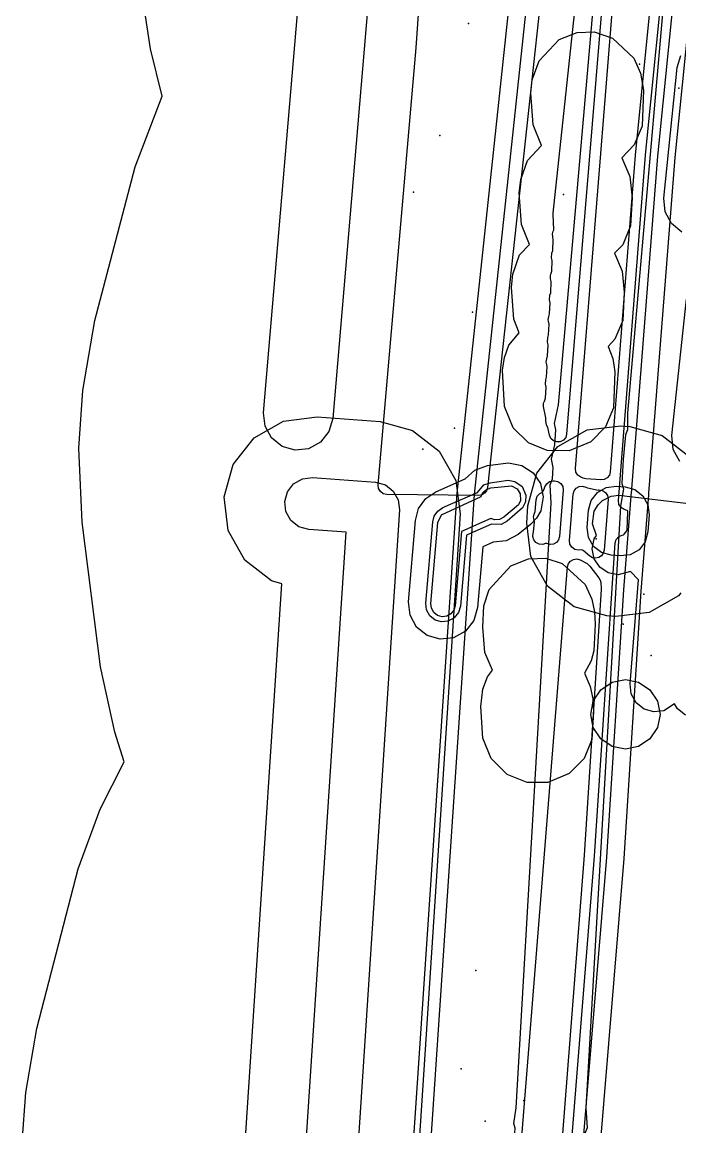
# Model space of a CAD drawing. Header units: metres. Extents: x 8738 to 9560, y -8972 to -7699.
# Drawn here: x 8837.1 to 8875, y -8347.4 to -8283.7 of the extents above; entities that cross this region are included whole.
import ezdxf

# ---------------------------------------------------------------- set-up
doc = ezdxf.new("R2010")
doc.units = ezdxf.units.M
for name, color, linetype in [('AI_GREENING_EXCLUSIONS', 1, 'Continuous'), ('AI_GREENING_LAWN', 82, 'Continuous'), ('AI_GREENING_REJECTED', 6, 'Continuous')]:
    doc.layers.add(name, color=color, linetype=linetype)

msp = doc.modelspace()

# ---------------------------------------------------------------- linework, layer by layer
at = {"layer": 'AI_GREENING_EXCLUSIONS'}
for points in [[(8859.725, -8202.661), (8859.94, -8201.911), (8860.425, -8201.3), (8861.108, -8200.921), (8861.883, -8200.832), (8862.633, -8201.047), (8863.244, -8201.532), (8863.623, -8202.215), (8863.712, -8202.99), (8859.816, -8250.17), (8855.015, -8306.59), (8854.799, -8307.339), (8854.312, -8307.949), (8853.628, -8308.326), (8852.853, -8308.413), (8852.103, -8308.196), (8851.493, -8307.709), (8851.116, -8307.026), (8851.03, -8306.25), (8855.83, -8249.833), (8859.725, -8202.661)], [(8859.725, -8202.661), (8859.94, -8201.911), (8860.425, -8201.3), (8861.108, -8200.921), (8861.883, -8200.832), (8862.633, -8201.047), (8863.244, -8201.532), (8863.623, -8202.215), (8863.712, -8202.99), (8859.816, -8250.17), (8855.015, -8306.59), (8854.799, -8307.339), (8854.312, -8307.949), (8853.628, -8308.326), (8852.853, -8308.413), (8852.103, -8308.196), (8851.493, -8307.709), (8851.116, -8307.026), (8851.03, -8306.25), (8855.83, -8249.833), (8859.725, -8202.661)], [(8865.402, -8298.257), (8865.791, -8297.159), (8866.367, -8296.552), (8865.903, -8295.401), (8865.775, -8293.582), (8865.855, -8292.807), (8866.243, -8291.709), (8867.06, -8290.849), (8866.57, -8289.653), (8866.442, -8287.835), (8866.522, -8287.059), (8866.91, -8285.962), (8868.071, -8284.74), (8869.101, -8284.333), (8870.095, -8284.306), (8871.145, -8284.658), (8872.369, -8285.816), (8872.754, -8286.672), (8872.937, -8287.662), (8872.855, -8289.735), (8872.402, -8290.819), (8871.69, -8291.552), (8872.148, -8292.639), (8872.282, -8293.856), (8872.188, -8295.483), (8871.735, -8296.566), (8871.271, -8297.051), (8871.696, -8298.089), (8871.829, -8299.306), (8871.735, -8300.932), (8871.282, -8302.016), (8870.893, -8302.427), (8871.158, -8303.13), (8871.28, -8303.9), (8871.198, -8305.973), (8870.744, -8307.057), (8869.889, -8307.934), (8868.657, -8308.448), (8867.388, -8308.432), (8866.305, -8307.979), (8865.428, -8307.123), (8864.913, -8305.891), (8864.797, -8303.802), (8864.914, -8303.075), (8865.175, -8302.351), (8865.77, -8301.656), (8865.45, -8300.851), (8865.322, -8299.032), (8865.402, -8298.257)], [(8867.159, -8311.094), (8867.008, -8311.905), (8866.763, -8312.336), (8866.428, -8312.687), (8865.705, -8313.279), (8865.017, -8313.646), (8864.269, -8313.72), (8863.67, -8313.984), (8863.372, -8317.484), (8863.155, -8318.234), (8862.668, -8318.844), (8861.985, -8319.221), (8861.21, -8319.308), (8860.46, -8319.091), (8859.85, -8318.604), (8859.473, -8317.921), (8859.386, -8317.145), (8859.784, -8312.464), (8859.969, -8311.778), (8860.381, -8311.201), (8860.97, -8310.803), (8862.653, -8310.06), (8863.212, -8309.557), (8863.947, -8309.296), (8865.16, -8309.14), (8865.925, -8309.292), (8866.574, -8309.726), (8866.99, -8310.332), (8867.159, -8311.094)], [(8865.962, -8311.738), (8865.071, -8312.506), (8864.727, -8312.689), (8864.162, -8312.673), (8862.723, -8313.309), (8862.375, -8317.4), (8862.267, -8317.774), (8862.024, -8318.079), (8861.682, -8318.268), (8861.294, -8318.311), (8860.919, -8318.203), (8860.615, -8317.959), (8860.426, -8317.618), (8860.383, -8317.23), (8860.781, -8312.548), (8860.873, -8312.206), (8861.079, -8311.917), (8861.373, -8311.718), (8863.355, -8310.844), (8863.724, -8310.416), (8864.091, -8310.285), (8865.137, -8310.14), (8865.521, -8310.208), (8865.933, -8310.506), (8866.15, -8310.996), (8866.129, -8311.385), (8865.962, -8311.738)], [(8865.721, -8311.558), (8864.881, -8312.274), (8864.64, -8312.402), (8864.369, -8312.429), (8864.135, -8312.358), (8862.44, -8313.106), (8862.077, -8317.374), (8862.001, -8317.637), (8861.83, -8317.85), (8861.591, -8317.982), (8861.32, -8318.012), (8861.057, -8317.936), (8860.844, -8317.766), (8860.712, -8317.527), (8860.682, -8317.255), (8861.08, -8312.574), (8861.289, -8312.132), (8863.569, -8311.077), (8863.675, -8310.856), (8863.877, -8310.673), (8864.135, -8310.582), (8865.332, -8310.461), (8865.643, -8310.634), (8865.83, -8310.937), (8865.839, -8311.312), (8865.721, -8311.558)], [(8873.192, -8311.554), (8873.264, -8312.135), (8873.191, -8313.123), (8873.035, -8313.685), (8872.676, -8314.147), (8872.167, -8314.436), (8871.586, -8314.508), (8871.077, -8314.471), (8870.515, -8314.315), (8870.053, -8313.956), (8869.764, -8313.447), (8869.692, -8312.866), (8869.765, -8311.878), (8869.921, -8311.316), (8870.282, -8310.853), (8870.789, -8310.565), (8871.37, -8310.493), (8871.879, -8310.53), (8872.441, -8310.686), (8872.903, -8311.045), (8873.192, -8311.554)], [(8863.662, -8318.614), (8863.73, -8317.392), (8864.041, -8316.446), (8865.279, -8315.073), (8866.309, -8314.665), (8867.303, -8314.639), (8868.252, -8314.939), (8869.577, -8316.149), (8869.963, -8317.005), (8870.118, -8317.725), (8870.157, -8318.441), (8870.08, -8319.986), (8869.909, -8320.562), (8869.524, -8321.259), (8869.861, -8322.032), (8870.016, -8322.751), (8870.055, -8323.468), (8869.961, -8325.095), (8869.508, -8326.178), (8868.653, -8327.055), (8867.421, -8327.57), (8866.233, -8327.57), (8865.068, -8327.1), (8864.146, -8326.178), (8863.676, -8325.013), (8863.548, -8323.194), (8863.678, -8322.196), (8863.939, -8321.472), (8864.227, -8321.1), (8863.795, -8320.068), (8863.662, -8318.614)], [(8873.737, -8322.874), (8873.889, -8323.639), (8873.737, -8324.404), (8873.303, -8325.053), (8872.654, -8325.487), (8871.889, -8325.639), (8871.124, -8325.487), (8870.475, -8325.053), (8870.041, -8324.404), (8869.889, -8323.639), (8870.041, -8322.874), (8870.475, -8322.225), (8871.124, -8321.791), (8871.889, -8321.639), (8872.654, -8321.791), (8873.303, -8322.225), (8873.737, -8322.874)]]:
    msp.add_lwpolyline(points, close=True, dxfattribs=at)
for points in [[(8874.953, -8272.71), (8872.004, -8306.28), (8872.021, -8307.236), (8871.894, -8307.525), (8871.769, -8308.95), (8871.689, -8310.325), (8871.778, -8310.646), (8871.613, -8311.632), (8869.6, -8346.325), (8869.682, -8347.463), (8869.546, -8347.801), (8869.348, -8350.634), (8869.436, -8350.986), (8869.251, -8351.957), (8867.15, -8383.583)], [(8874.953, -8272.71), (8872.004, -8306.28), (8872.021, -8307.236), (8871.894, -8307.525), (8871.769, -8308.95), (8871.689, -8310.325), (8871.778, -8310.646), (8871.613, -8311.632), (8869.6, -8346.325), (8869.682, -8347.463), (8869.546, -8347.801), (8869.348, -8350.634), (8869.436, -8350.986), (8869.251, -8351.957), (8867.15, -8383.583)], [(8863.306, -8381.1), (8865.258, -8351.718), (8865.217, -8350.642), (8865.349, -8350.335), (8865.402, -8349.55), (8865.335, -8349.215), (8865.463, -8348.569), (8865.526, -8347.484), (8865.455, -8347.226), (8865.594, -8346.317), (8867.616, -8311.468), (8867.551, -8310.409), (8867.687, -8310.071), (8867.725, -8309.409), (8867.629, -8308.926), (8867.814, -8308.111), (8867.889, -8307.233), (8867.802, -8306.881), (8868.031, -8305.797), (8870.712, -8275.272)], [(8863.306, -8381.1), (8865.258, -8351.718), (8865.217, -8350.642), (8865.349, -8350.335), (8865.402, -8349.55), (8865.335, -8349.215), (8865.463, -8348.569), (8865.526, -8347.484), (8865.455, -8347.226), (8865.594, -8346.317), (8867.616, -8311.468), (8867.551, -8310.409), (8867.687, -8310.071), (8867.725, -8309.409), (8867.629, -8308.926), (8867.814, -8308.111), (8867.889, -8307.233), (8867.802, -8306.881), (8868.031, -8305.797), (8870.712, -8275.272)], [(8874.995, -8279.029), (8873.749, -8291.457), (8872.246, -8310.63), (8872.247, -8310.774), (8872.232, -8310.81), (8871.788, -8316.468), (8870.8, -8331.865), (8869.343, -8349.495), (8868.581, -8360.533), (8865.926, -8392.968)], [(8875.989, -8279.144), (8874.745, -8291.546), (8873.228, -8310.896), (8873.229, -8310.964), (8873.222, -8310.981), (8872.786, -8316.539), (8871.797, -8331.948), (8870.34, -8349.57), (8869.578, -8360.621), (8867.012, -8391.963)], [(8848.921, -8495.692), (8854.122, -8425.872), (8857.265, -8385.239), (8857.346, -8383.941), (8857.205, -8382.999), (8857.405, -8382.245), (8857.457, -8382.177), (8858.346, -8368.035), (8862.197, -8310.895), (8865.464, -8280.249)], [(8849.918, -8495.766), (8855.119, -8425.947), (8858.262, -8385.308), (8858.361, -8383.732), (8858.277, -8383.606), (8858.203, -8383.062), (8858.303, -8382.685), (8858.438, -8382.508), (8859.344, -8368.102), (8863.195, -8310.96), (8866.461, -8280.319)], [(8837.108, -8348.32), (8837.325, -8345.444), (8837.961, -8341.74), (8840.343, -8332.543), (8841.616, -8329.103), (8842.987, -8326.369), (8842.457, -8324.671), (8841.634, -8320.89), (8840.58, -8312.562), (8840.38, -8308.298), (8840.602, -8304.975), (8841.31, -8300.941), (8843.62, -8292.074), (8845.184, -8288.011), (8844.504, -8285.284), (8843.929, -8281.457)], [(8875.151, -8295.851), (8874.549, -8295.354), (8874.184, -8294.665), (8874.11, -8293.888), (8874.875, -8286.361), (8875.077, -8285.665)], [(8875.033, -8309.072), (8874.651, -8308.37), (8874.575, -8307.573), (8875.41, -8299.704)], [(8847.306, -8389.096), (8852.082, -8316.109), (8851.491, -8315.945), (8849.954, -8314.743), (8848.994, -8313.045), (8848.757, -8311.109), (8849.279, -8309.229), (8850.48, -8307.692), (8852.179, -8306.732), (8854.115, -8306.495), (8857.75, -8306.766), (8859.62, -8307.283), (8861.152, -8308.472), (8862.116, -8310.155), (8862.367, -8312.079), (8858.673, -8368.536)], [(8875.09, -8316.633), (8874.96, -8316.799), (8873.267, -8317.758), (8873.267, -8317.758), (8871.331, -8317.999), (8870.819, -8317.961), (8868.943, -8317.443), (8867.405, -8316.244), (8866.442, -8314.547), (8866.201, -8312.611), (8866.275, -8311.62), (8866.793, -8309.744), (8867.992, -8308.206), (8869.694, -8307.241), (8871.625, -8307.002), (8872.137, -8307.04), (8874.017, -8307.56), (8875.551, -8308.757)], [(8842.166, -8507.758), (8850.798, -8389.338), (8855.784, -8313.137), (8853.631, -8312.977), (8853.067, -8312.82), (8852.606, -8312.46), (8852.318, -8311.95), (8852.247, -8311.369), (8852.403, -8310.805), (8852.764, -8310.344), (8853.273, -8310.056), (8853.854, -8309.985), (8857.49, -8310.256), (8858.051, -8310.411), (8858.51, -8310.768), (8858.799, -8311.273), (8858.875, -8311.85), (8853.79, -8389.55), (8845.159, -8507.963)], [(8875.357, -8323.682), (8874.891, -8323.328), (8874.715, -8323.024), (8874.109, -8323.426), (8873.528, -8323.493), (8872.965, -8323.332), (8872.507, -8322.968), (8872.223, -8322.456), (8872.156, -8321.875), (8872.651, -8315.876), (8872.189, -8315.397), (8871.478, -8315.603), (8871.478, -8315.603), (8870.904, -8315.489), (8870.417, -8315.164), (8870.092, -8314.677), (8869.978, -8314.103), (8870.092, -8313.529), (8870.223, -8313.333), (8869.986, -8312.657), (8870.092, -8311.927), (8870.313, -8311.556), (8870.575, -8311.303), (8871.074, -8311.056), (8871.505, -8311.001), (8882.783, -8312.351)]]:
    msp.add_lwpolyline(points, dxfattribs=at)
at = {"layer": 'AI_GREENING_LAWN'}
for points in [[(8873.703, -8278.888), (8872.448, -8291.401), (8872.448, -8291.406), (8871.017, -8309.667), (8870.965, -8309.855), (8870.844, -8310.008), (8870.674, -8310.104), (8870.481, -8310.127), (8869.602, -8310.06), (8869.456, -8310.026), (8869.32, -8309.972), (8869.145, -8309.855), (8869.034, -8309.676), (8869.006, -8309.467), (8872.117, -8270.983)], [(8867.664, -8276.266), (8863.941, -8310.571), (8863.889, -8310.746), (8863.776, -8310.891), (8863.62, -8310.985), (8863.439, -8311.017), (8858.132, -8310.961), (8857.933, -8310.918), (8857.767, -8310.797), (8857.664, -8310.621), (8857.639, -8310.418), (8859.822, -8285.227), (8859.823, -8285.223), (8860.609, -8273.888)], [(8871.251, -8274.251), (8868.504, -8307.482), (8868.447, -8307.676), (8868.318, -8307.831), (8868.138, -8307.923), (8867.936, -8307.936), (8867.746, -8307.868), (8867.598, -8307.73), (8867.517, -8307.545), (8867.424, -8307.108), (8867.349, -8306.966), (8867.294, -8306.7), (8867.305, -8306.545), (8867.178, -8305.896), (8867.178, -8305.701), (8867.229, -8305.579), (8867.285, -8305.411), (8867.316, -8304.772), (8867.281, -8304.615), (8867.294, -8304.348), (8867.344, -8304.196), (8867.376, -8303.58), (8867.34, -8303.401), (8867.346, -8303.399), (8867.327, -8303.325), (8867.352, -8303.137), (8867.404, -8302.98), (8867.435, -8302.341), (8867.4, -8302.184), (8867.413, -8301.916), (8867.464, -8301.764), (8867.495, -8301.148), (8867.495, -8301.148), (8867.459, -8300.969), (8867.466, -8300.968), (8867.446, -8300.894), (8867.471, -8300.705), (8867.523, -8300.548), (8867.554, -8299.909), (8867.519, -8299.752), (8867.532, -8299.485), (8867.583, -8299.332), (8867.614, -8298.693), (8867.577, -8298.532), (8867.572, -8298.342), (8867.598, -8298.27), (8867.592, -8298.268), (8867.645, -8298.093), (8867.674, -8297.477), (8867.638, -8297.321), (8867.651, -8297.053), (8867.702, -8296.901), (8867.733, -8296.262), (8867.699, -8296.112), (8867.69, -8295.949), (8867.733, -8295.792), (8867.752, -8295.751), (8867.756, -8295.713), (8867.717, -8294.825), (8867.719, -8294.75), (8869.538, -8277.851)], [(8865.211, -8393.129), (8870.102, -8331.809), (8870.103, -8331.806), (8871.304, -8313.758), (8871.364, -8313.553), (8871.504, -8313.391), (8871.699, -8313.302), (8871.783, -8313.284), (8871.825, -8313.251), (8871.97, -8313.065), (8871.988, -8313.032), (8871.996, -8312.995), (8872.04, -8311.958), (8872.032, -8311.912), (8871.992, -8311.887), (8871.825, -8311.829), (8871.64, -8311.715), (8871.521, -8311.533), (8871.49, -8311.318), (8873.051, -8291.4), (8873.051, -8291.4), (8873.052, -8291.389), (8874.299, -8278.957)], [(8864.654, -8363.796), (8868.547, -8315.141), (8868.601, -8314.952), (8868.723, -8314.799), (8868.894, -8314.704), (8869.089, -8314.683), (8869.277, -8314.738), (8869.684, -8314.95), (8869.849, -8315.09), (8870.368, -8315.767), (8870.44, -8315.899), (8870.47, -8316.046), (8870.488, -8316.391), (8870.488, -8316.391), (8870.487, -8316.448), (8869.504, -8331.758), (8869.504, -8331.764), (8867.286, -8360.419)]]:
    msp.add_lwpolyline(points, dxfattribs=at)
for points in [[(8867.8, -8310.173), (8868.002, -8310.214), (8868.171, -8310.332), (8868.277, -8310.509), (8868.303, -8310.713), (8868.086, -8313.391), (8868.034, -8313.577), (8867.914, -8313.73), (8867.746, -8313.825), (8867.553, -8313.849), (8867.366, -8313.799), (8867.347, -8313.789), (8867.3, -8313.777), (8867.281, -8313.781), (8867.131, -8313.841), (8866.923, -8313.833), (8866.736, -8313.741), (8866.602, -8313.581), (8866.546, -8313.381), (8866.576, -8313.175), (8866.59, -8313.137), (8866.641, -8312.536), (8866.612, -8312.356), (8866.618, -8312.355), (8866.601, -8312.28), (8866.632, -8312.093), (8866.69, -8311.938), (8866.745, -8311.269), (8866.81, -8311.062), (8866.956, -8310.902), (8867.031, -8310.871), (8867.031, -8310.87), (8867.104, -8310.829), (8867.131, -8310.798), (8867.209, -8310.667), (8867.251, -8310.529), (8867.352, -8310.345), (8867.52, -8310.22), (8867.725, -8310.174), (8867.8, -8310.173)], [(8870.865, -8311.03), (8870.894, -8311.242), (8870.664, -8314.178), (8870.617, -8314.355), (8870.509, -8314.502), (8870.355, -8314.601), (8870.176, -8314.639), (8869.996, -8314.609), (8869.838, -8314.517), (8869.461, -8314.191), (8869.424, -8314.169), (8869.38, -8314.162), (8869.18, -8314.166), (8868.975, -8314.128), (8868.804, -8314.01), (8868.696, -8313.832), (8868.669, -8313.626), (8868.886, -8310.947), (8868.939, -8310.76), (8869.059, -8310.608), (8869.228, -8310.512), (8869.421, -8310.489), (8869.608, -8310.54), (8869.699, -8310.585), (8870.327, -8310.707), (8870.356, -8310.704), (8870.568, -8310.734), (8870.749, -8310.849), (8870.865, -8311.03)]]:
    msp.add_lwpolyline(points, close=True, dxfattribs=at)
at = {"layer": 'AI_GREENING_REJECTED'}
for p in [(8862.85, -8283.81), (8872.7, -8286.16), (8874.98, -8287.54), (8861.2, -8290.27), (8859.67, -8293.53), (8868.33, -8293.68), (8863.08, -8300.46), (8862.03, -8307.14), (8860.21, -8308.36), (8870.2, -8313.52), (8872.96, -8316.72), (8871.77, -8318.44), (8873.38, -8320.24), (8863.27, -8338.4), (8862.43, -8344.07), (8866.04, -8345.9), (8863.81, -8347.09)]:
    msp.add_point(p, dxfattribs=at)

doc.saveas('drawing.dxf')
